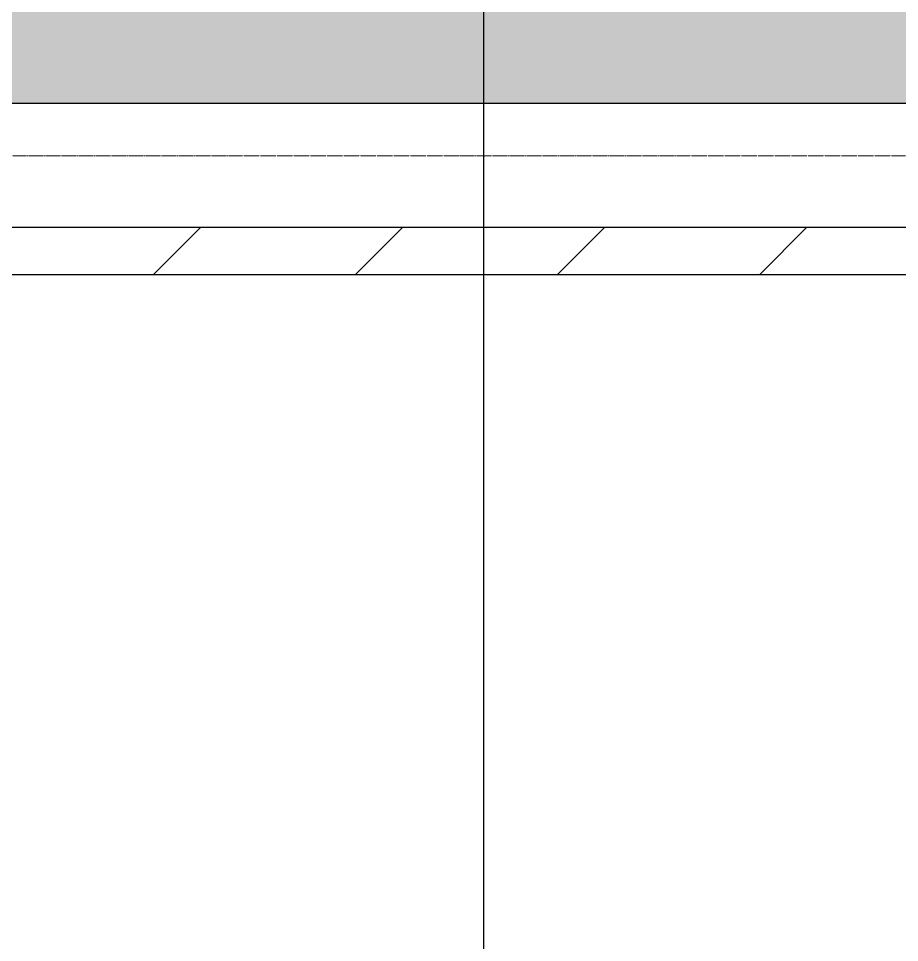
# Model space of a CAD drawing. Header units: millimetres. Extents: x -962357 to -591296, y -195428 to 59420.
# Drawn here: x -789880 to -786180, y 8892 to 12771 of the extents above; entities that cross this region are included whole.
import ezdxf

# ---------------------------------------------------------------- set-up
doc = ezdxf.new("R2010")
doc.units = ezdxf.units.MM
doc.linetypes.add('DPA_Grid _ Level 100', pattern=[10, 5.5, -1.6, 1.3, -1.6])
for name, color, linetype, lineweight in [('A-ANNO-NOTE', 3, 'Continuous', 25), ('A-FLOR-E', 2, 'Continuous', 9), ('A-WALL', 5, 'Continuous', 9), ('A-WALL-PATT', 1, 'Continuous', 9), ('S-GRID', 251, 'Continuous', 9)]:
    doc.layers.add(name, color=color, linetype=linetype, lineweight=lineweight)

msp = doc.modelspace()

# ---------------------------------------------------------------- hatches: boundary and pattern name
at = {"layer": 'A-WALL-PATT'}
h = msp.add_hatch(dxfattribs=at)
h.set_pattern_fill('FP_1', color=256, style=0, pattern_type=2)
h.set_pattern_definition([(50, (2.4, 1), (3643.682, -318.781), [381, -4191]), (355, (2.4, 1), (-704.856, 3821.136), [304.8, -3352.8]), (100.451, (306, -25.6), (2938.852, 3502.332), [323.8, -3561.801]), (46.184, (2.4, 1017), (5421.581, -840.856), [571.5, -6286.5]), (96.636, (454, 947), (4748.05, 4948.55), [485.7, -5342.702]), (351.184, (2.4, 1017), (4748.1, 4948.506), [457.2, -5029.2]), (21, (510.4, 763), (3032.288, -2045.304), [381, -4191]), (326, (510.4, 763), (1236.042, 3683.762), [304.8, -3352.8]), (71.451, (763, 592.5), (4268.343, 1638.425), [323.8, -3561.801]), (37.5, (2.4, 1), (61.772, 1691.1008), [167.64, -3144.52, 167.64, -3235.96, -3365.5]), (37.5, (2.4, 1), (61.772, 1691.1008), [-6715.76, 167.64, -3197.86]), (7.5, (2.4, 1), (1336.3933, 2003.6115), [167.64, -1772.92, 167.64, -3068.32, -1282.7]), (7.5, (2.4, 1), (1336.3933, 2003.6115), [-5176.52, 167.64, -1115.06]), (327.5, (-1130.5, 1), (2711.8178, -114.5786), [167.64, -1102.36, 167.64, -3794.76, -5257.8]), (327.5, (-1130.5, 1), (2711.8178, -114.5786), [-5232.4, 167.64, -5090.16]), (317.5, (-1638.5, 1), (2962.5856, 508.5334), [167.64, -1483.36, 167.64, -2463.8, -3733.8]), (317.5, (-1638.5, 1), (2962.5856, 508.5334), [-4282.44, 167.64, -3566.16])])
h.paths.add_polyline_path([(-745020, 12415), (-745020, 13915), (-848905, 13915), (-848905, 12415), (-777972.6, 12415)])
h = msp.add_hatch(dxfattribs=at)
h.set_pattern_fill('FP_2', color=256, style=0, pattern_type=2)
h.set_pattern_definition([(45, (2.4, 1), (-424.26407, 424.26407), [])])
h.paths.add_polyline_path([(-786080, 11695), (-785880, 11695), (-785880, 11895), (-826680, 11895), (-826680, 11695), (-789594.7, 11695)])

# ---------------------------------------------------------------- linework, layer by layer
at = {"layer": 'A-ANNO-NOTE'}
msp.add_line((-787925.8, 6844.3), (-787925.8, 39783.6), dxfattribs=at)
at = {"layer": 'A-FLOR-E'}
for p, q in [((-745020, 12415), (-848905, 12415)), ((-848905, 12415), (-745020, 12415)), ((-745020, 12415), (-848905, 12415))]:
    msp.add_line(p, q, dxfattribs=at)
at = {"layer": 'A-WALL', "color": 7, "lineweight": 25}
for p, q in [((-786080, 12415), (-807980, 12415)), ((-807980, 11895), (-786080, 11895)), ((-786080, 11695), (-807980, 11695))]:
    msp.add_line(p, q, dxfattribs=at)
at = {"layer": 'S-GRID', "linetype": 'DPA_Grid _ Level 100'}
msp.add_line((-601518.7, 12195), (-957857, 12195), dxfattribs=at)

doc.saveas('drawing.dxf')
